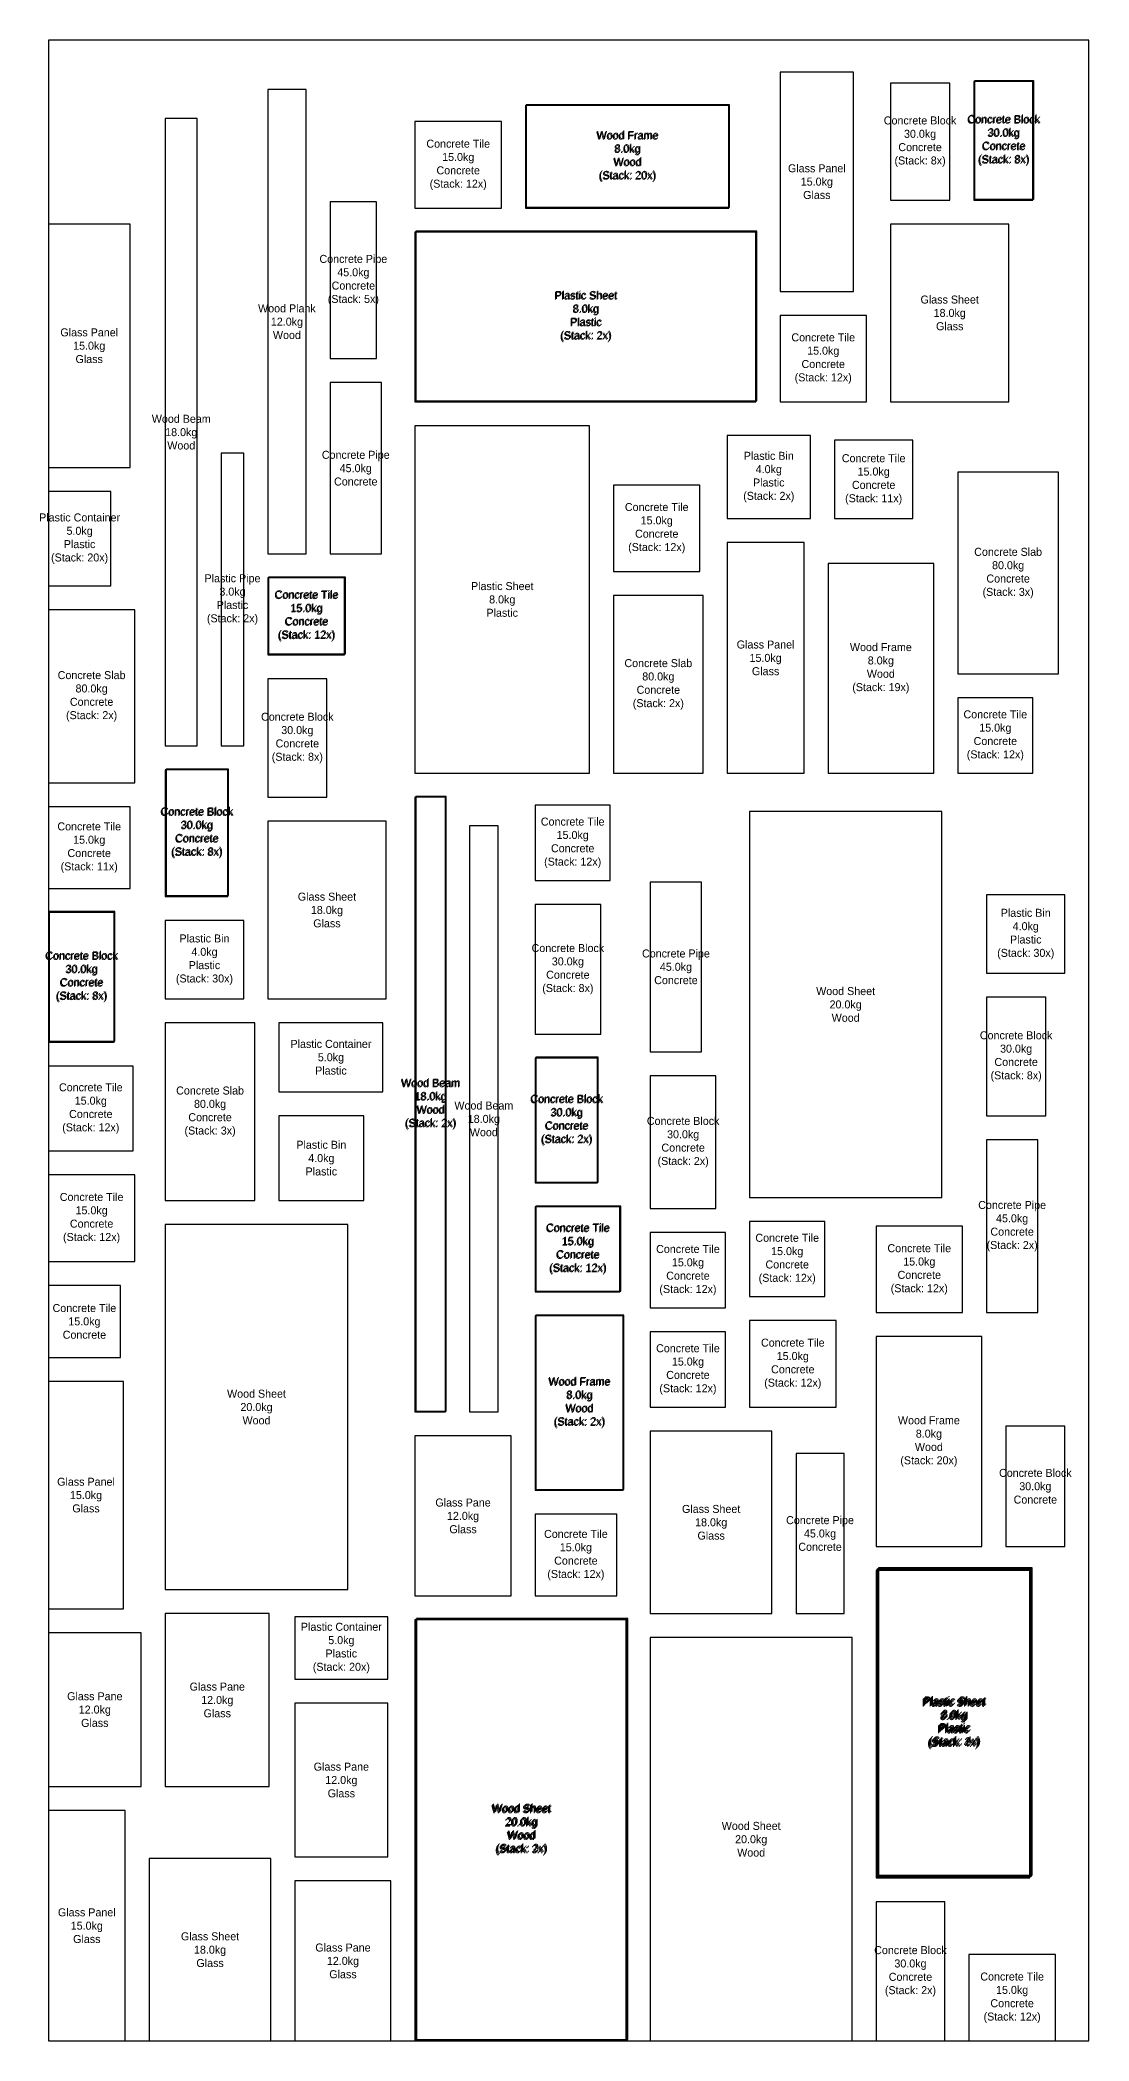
# Model space of a CAD drawing. Header units: metres. Extents: x -8 to 650, y 0 to 4050.
# Drawn here: x -5 to 650, y 1400 to 2650 of the extents above; entities that cross this region are included whole.
import ezdxf

# ---------------------------------------------------------------- set-up
doc = ezdxf.new("R2010")
doc.units = ezdxf.units.M

msp = doc.modelspace()

# ---------------------------------------------------------------- linework, layer by layer
for points in [[(0, 1400), (650, 1400), (650, 2650), (0, 2650), (0, 1400)], [(457, 2493), (503, 2493), (503, 2630), (457, 2630), (457, 2493)], [(137, 2329), (161, 2329), (161, 2619), (137, 2619), (137, 2329)], [(526, 2550), (563, 2550), (563, 2623), (526, 2623), (526, 2550)], [(578, 2550), (615, 2550), (615, 2624), (578, 2624), (578, 2550)], [(578.5, 2550.5), (615.5, 2550.5), (615.5, 2624.5), (578.5, 2624.5), (578.5, 2550.5)], [(73, 2209), (93, 2209), (93, 2601), (73, 2601), (73, 2209)], [(298, 2545), (425, 2545), (425, 2609), (298, 2609), (298, 2545)], [(298.5, 2545.5), (425.5, 2545.5), (425.5, 2609.5), (298.5, 2609.5), (298.5, 2545.5)], [(229, 2545), (283, 2545), (283, 2599), (229, 2599), (229, 2545)], [(176, 2451), (205, 2451), (205, 2549), (176, 2549), (176, 2451)], [(0, 2383), (51, 2383), (51, 2535), (0, 2535), (0, 2383)], [(229, 2424), (442, 2424), (442, 2530), (229, 2530), (229, 2424)], [(229.5, 2424.5), (442.5, 2424.5), (442.5, 2530.5), (229.5, 2530.5), (229.5, 2424.5)], [(526, 2424), (600, 2424), (600, 2535), (526, 2535), (526, 2424)], [(457, 2424), (511, 2424), (511, 2478), (457, 2478), (457, 2424)], [(176, 2329), (208, 2329), (208, 2436), (176, 2436), (176, 2329)], [(229, 2192), (338, 2192), (338, 2409), (229, 2409), (229, 2192)], [(424, 2351), (476, 2351), (476, 2403), (424, 2403), (424, 2351)], [(491, 2351), (540, 2351), (540, 2400), (491, 2400), (491, 2351)], [(108, 2209), (122, 2209), (122, 2392), (108, 2392), (108, 2209)], [(568, 2254), (631, 2254), (631, 2380), (568, 2380), (568, 2254)], [(0, 2309), (39, 2309), (39, 2368), (0, 2368), (0, 2309)], [(353, 2318), (407, 2318), (407, 2372), (353, 2372), (353, 2318)], [(424, 2192), (472, 2192), (472, 2336), (424, 2336), (424, 2192)], [(137, 2266), (185, 2266), (185, 2314), (137, 2314), (137, 2266)], [(137.5, 2266.5), (185.5, 2266.5), (185.5, 2314.5), (137.5, 2314.5), (137.5, 2266.5)], [(487, 2192), (553, 2192), (553, 2323), (487, 2323), (487, 2192)], [(353, 2192), (409, 2192), (409, 2303), (353, 2303), (353, 2192)], [(0, 2186), (54, 2186), (54, 2294), (0, 2294), (0, 2186)], [(137, 2177), (174, 2177), (174, 2251), (137, 2251), (137, 2177)], [(568, 2192), (615, 2192), (615, 2239), (568, 2239), (568, 2192)], [(73, 2115), (112, 2115), (112, 2194), (73, 2194), (73, 2115)], [(73.5, 2115.5), (112.5, 2115.5), (112.5, 2194.5), (73.5, 2194.5), (73.5, 2115.5)], [(229, 1793), (248, 1793), (248, 2177), (229, 2177), (229, 1793)], [(229.5, 1793.5), (248.5, 1793.5), (248.5, 2177.5), (229.5, 2177.5), (229.5, 1793.5)], [(0, 2120), (51, 2120), (51, 2171), (0, 2171), (0, 2120)], [(304, 2125), (351, 2125), (351, 2172), (304, 2172), (304, 2125)], [(438, 1927), (558, 1927), (558, 2168), (438, 2168), (438, 1927)], [(137, 2051), (211, 2051), (211, 2162), (137, 2162), (137, 2051)], [(263, 1793), (281, 1793), (281, 2159), (263, 2159), (263, 1793)], [(376, 2018), (408, 2018), (408, 2124), (376, 2124), (376, 2018)], [(586, 2067), (635, 2067), (635, 2116), (586, 2116), (586, 2067)], [(0, 2024), (41, 2024), (41, 2105), (0, 2105), (0, 2024)], [(0.5, 2024.5), (41.5, 2024.5), (41.5, 2105.5), (0.5, 2105.5), (0.5, 2024.5)], [(73, 2051), (122, 2051), (122, 2100), (73, 2100), (73, 2051)], [(304, 2029), (345, 2029), (345, 2110), (304, 2110), (304, 2029)], [(586, 1978), (623, 1978), (623, 2052), (586, 2052), (586, 1978)], [(73, 1925), (129, 1925), (129, 2036), (73, 2036), (73, 1925)], [(144, 1993), (209, 1993), (209, 2036), (144, 2036), (144, 1993)], [(304, 1936), (343, 1936), (343, 2014), (304, 2014), (304, 1936)], [(304.5, 1936.5), (343.5, 1936.5), (343.5, 2014.5), (304.5, 2014.5), (304.5, 1936.5)], [(0, 1956), (53, 1956), (53, 2009), (0, 2009), (0, 1956)], [(376, 1920), (417, 1920), (417, 2003), (376, 2003), (376, 1920)], [(144, 1925), (197, 1925), (197, 1978), (144, 1978), (144, 1925)], [(586, 1855), (618, 1855), (618, 1963), (586, 1963), (586, 1855)], [(0, 1887), (54, 1887), (54, 1941), (0, 1941), (0, 1887)], [(304, 1868), (357, 1868), (357, 1921), (304, 1921), (304, 1868)], [(304.5, 1868.5), (357.5, 1868.5), (357.5, 1921.5), (304.5, 1921.5), (304.5, 1868.5)], [(73, 1682), (187, 1682), (187, 1910), (73, 1910), (73, 1682)], [(376, 1858), (423, 1858), (423, 1905), (376, 1905), (376, 1858)], [(438, 1865), (485, 1865), (485, 1912), (438, 1912), (438, 1865)], [(517, 1855), (571, 1855), (571, 1909), (517, 1909), (517, 1855)], [(0, 1827), (45, 1827), (45, 1872), (0, 1872), (0, 1827)], [(304, 1744), (359, 1744), (359, 1853), (304, 1853), (304, 1744)], [(304.5, 1744.5), (359.5, 1744.5), (359.5, 1853.5), (304.5, 1853.5), (304.5, 1744.5)], [(438, 1796), (492, 1796), (492, 1850), (438, 1850), (438, 1796)], [(376, 1796), (423, 1796), (423, 1843), (376, 1843), (376, 1796)], [(517, 1709), (583, 1709), (583, 1840), (517, 1840), (517, 1709)], [(0, 1670), (47, 1670), (47, 1812), (0, 1812), (0, 1670)], [(229, 1678), (289, 1678), (289, 1778), (229, 1778), (229, 1678)], [(376, 1667), (452, 1667), (452, 1781), (376, 1781), (376, 1667)], [(598, 1709), (635, 1709), (635, 1784), (598, 1784), (598, 1709)], [(467, 1667), (497, 1667), (497, 1767), (467, 1767), (467, 1667)], [(304, 1678), (355, 1678), (355, 1729), (304, 1729), (304, 1678)], [(517, 1502), (613, 1502), (613, 1694), (517, 1694), (517, 1502)], [(517.5, 1502.5), (613.5, 1502.5), (613.5, 1694.5), (517.5, 1694.5), (517.5, 1502.5)], [(518, 1503), (614, 1503), (614, 1695), (518, 1695), (518, 1503)], [(518.5, 1503.5), (614.5, 1503.5), (614.5, 1695.5), (518.5, 1695.5), (518.5, 1503.5)], [(73, 1559), (138, 1559), (138, 1667), (73, 1667), (73, 1559)], [(154, 1626), (212, 1626), (212, 1665), (154, 1665), (154, 1626)], [(229, 1400), (361, 1400), (361, 1663), (229, 1663), (229, 1400)], [(229.5, 1400.5), (361.5, 1400.5), (361.5, 1663.5), (229.5, 1663.5), (229.5, 1400.5)], [(230, 1401), (362, 1401), (362, 1664), (230, 1664), (230, 1401)], [(0, 1559), (58, 1559), (58, 1655), (0, 1655), (0, 1559)], [(376, 1400), (502, 1400), (502, 1652), (376, 1652), (376, 1400)], [(154, 1515), (212, 1515), (212, 1611), (154, 1611), (154, 1515)], [(0, 1400), (48, 1400), (48, 1544), (0, 1544), (0, 1400)], [(63, 1400), (139, 1400), (139, 1514), (63, 1514), (63, 1400)], [(154, 1400), (214, 1400), (214, 1500), (154, 1500), (154, 1400)], [(517, 1400), (560, 1400), (560, 1487), (517, 1487), (517, 1400)], [(575, 1400), (629, 1400), (629, 1454), (575, 1454), (575, 1400)]]:
    msp.add_lwpolyline(points, close=True)

# ---------------------------------------------------------------- texts
at = {"char_height": 5, "attachment_point": 5}
for s, insert in [('Concrete Block\\P30.0kg\\PConcrete\\P(Stack: 8x)', (544.5, 2586.5)), ('Concrete Block\\P30.0kg\\PConcrete\\P(Stack: 8x)', (596.5, 2587)), ('Concrete Block\\P30.0kg\\PConcrete\\P(Stack: 8x)', (597, 2587.5)), ('Concrete Tile\\P15.0kg\\PConcrete\\P(Stack: 12x)', (256, 2572)), ('Wood Frame\\P8.0kg\\PWood\\P(Stack: 20x)', (361.5, 2577)), ('Wood Frame\\P8.0kg\\PWood\\P(Stack: 20x)', (362, 2577.5)), ('Glass Panel\\P15.0kg\\PGlass', (480, 2561.5)), ('Concrete Pipe\\P45.0kg\\PConcrete\\P(Stack: 5x)', (190.5, 2500)), ('Plastic Sheet\\P8.0kg\\PPlastic\\P(Stack: 2x)', (335.5, 2477)), ('Plastic Sheet\\P8.0kg\\PPlastic\\P(Stack: 2x)', (336, 2477.5)), ('Glass Sheet\\P18.0kg\\PGlass', (563, 2479.5)), ('Wood Plank\\P12.0kg\\PWood', (149, 2474)), ('Glass Panel\\P15.0kg\\PGlass', (25.5, 2459)), ('Concrete Tile\\P15.0kg\\PConcrete\\P(Stack: 12x)', (484, 2451)), ('Wood Beam\\P18.0kg\\PWood', (83, 2405)), ('Concrete Pipe\\P45.0kg\\PConcrete', (192, 2382.5)), ('Plastic Bin\\P4.0kg\\PPlastic\\P(Stack: 2x)', (450, 2377)), ('Concrete Tile\\P15.0kg\\PConcrete\\P(Stack: 11x)', (515.5, 2375.5)), ('Plastic Container\\P5.0kg\\PPlastic\\P(Stack: 20x)', (19.5, 2338.5)), ('Concrete Tile\\P15.0kg\\PConcrete\\P(Stack: 12x)', (380, 2345)), ('Concrete Slab\\P80.0kg\\PConcrete\\P(Stack: 3x)', (599.5, 2317)), ('Plastic Pipe\\P3.0kg\\PPlastic\\P(Stack: 2x)', (115, 2300.5)), ('Concrete Tile\\P15.0kg\\PConcrete\\P(Stack: 12x)', (161, 2290)), ('Concrete Tile\\P15.0kg\\PConcrete\\P(Stack: 12x)', (161.5, 2290.5)), ('Plastic Sheet\\P8.0kg\\PPlastic', (283.5, 2300.5)), ('Glass Panel\\P15.0kg\\PGlass', (448, 2264)), ('Concrete Slab\\P80.0kg\\PConcrete\\P(Stack: 2x)', (381, 2247.5)), ('Wood Frame\\P8.0kg\\PWood\\P(Stack: 19x)', (520, 2257.5)), ('Concrete Slab\\P80.0kg\\PConcrete\\P(Stack: 2x)', (27, 2240)), ('Concrete Block\\P30.0kg\\PConcrete\\P(Stack: 8x)', (155.5, 2214)), ('Concrete Tile\\P15.0kg\\PConcrete\\P(Stack: 12x)', (591.5, 2215.5)), ('Concrete Block\\P30.0kg\\PConcrete\\P(Stack: 8x)', (92.5, 2154.5)), ('Concrete Block\\P30.0kg\\PConcrete\\P(Stack: 8x)', (93, 2155)), ('Concrete Tile\\P15.0kg\\PConcrete\\P(Stack: 12x)', (327.5, 2148.5)), ('Concrete Tile\\P15.0kg\\PConcrete\\P(Stack: 11x)', (25.5, 2145.5)), ('Glass Sheet\\P18.0kg\\PGlass', (174, 2106.5)), ('Plastic Bin\\P4.0kg\\PPlastic\\P(Stack: 30x)', (610.5, 2091.5)), ('Plastic Bin\\P4.0kg\\PPlastic\\P(Stack: 30x)', (97.5, 2075.5)), ('Concrete Block\\P30.0kg\\PConcrete\\P(Stack: 8x)', (20.5, 2064.5)), ('Concrete Block\\P30.0kg\\PConcrete\\P(Stack: 8x)', (21, 2065)), ('Concrete Block\\P30.0kg\\PConcrete\\P(Stack: 8x)', (324.5, 2069.5)), ('Concrete Pipe\\P45.0kg\\PConcrete', (392, 2071)), ('Wood Sheet\\P20.0kg\\PWood', (498, 2047.5)), ('Plastic Container\\P5.0kg\\PPlastic', (176.5, 2014.5)), ('Concrete Block\\P30.0kg\\PConcrete\\P(Stack: 8x)', (604.5, 2015)), ('Wood Beam\\P18.0kg\\PWood\\P(Stack: 2x)', (238.5, 1985)), ('Wood Beam\\P18.0kg\\PWood\\P(Stack: 2x)', (239, 1985.5)), ('Concrete Tile\\P15.0kg\\PConcrete\\P(Stack: 12x)', (26.5, 1982.5)), ('Concrete Slab\\P80.0kg\\PConcrete\\P(Stack: 3x)', (101, 1980.5)), ('Concrete Block\\P30.0kg\\PConcrete\\P(Stack: 2x)', (323.5, 1975)), ('Concrete Block\\P30.0kg\\PConcrete\\P(Stack: 2x)', (324, 1975.5)), ('Wood Beam\\P18.0kg\\PWood', (272, 1976)), ('Concrete Block\\P30.0kg\\PConcrete\\P(Stack: 2x)', (396.5, 1961.5)), ('Plastic Bin\\P4.0kg\\PPlastic', (170.5, 1951.5)), ('Concrete Tile\\P15.0kg\\PConcrete\\P(Stack: 12x)', (27, 1914)), ('Concrete Pipe\\P45.0kg\\PConcrete\\P(Stack: 2x)', (602, 1909)), ('Concrete Tile\\P15.0kg\\PConcrete\\P(Stack: 12x)', (330.5, 1894.5)), ('Concrete Tile\\P15.0kg\\PConcrete\\P(Stack: 12x)', (331, 1895)), ('Concrete Tile\\P15.0kg\\PConcrete\\P(Stack: 12x)', (461.5, 1888.5)), ('Concrete Tile\\P15.0kg\\PConcrete\\P(Stack: 12x)', (399.5, 1881.5)), ('Concrete Tile\\P15.0kg\\PConcrete\\P(Stack: 12x)', (544, 1882)), ('Concrete Tile\\P15.0kg\\PConcrete', (22.5, 1849.5)), ('Concrete Tile\\P15.0kg\\PConcrete\\P(Stack: 12x)', (465, 1823)), ('Concrete Tile\\P15.0kg\\PConcrete\\P(Stack: 12x)', (399.5, 1819.5)), ('Wood Frame\\P8.0kg\\PWood\\P(Stack: 2x)', (331.5, 1798.5)), ('Wood Frame\\P8.0kg\\PWood\\P(Stack: 2x)', (332, 1799)), ('Wood Sheet\\P20.0kg\\PWood', (130, 1796)), ('Wood Frame\\P8.0kg\\PWood\\P(Stack: 20x)', (550, 1774.5)), ('Glass Panel\\P15.0kg\\PGlass', (23.5, 1741)), ('Concrete Block\\P30.0kg\\PConcrete', (616.5, 1746.5)), ('Glass Pane\\P12.0kg\\PGlass', (259, 1728)), ('Glass Sheet\\P18.0kg\\PGlass', (414, 1724)), ('Concrete Pipe\\P45.0kg\\PConcrete', (482, 1717)), ('Concrete Tile\\P15.0kg\\PConcrete\\P(Stack: 12x)', (329.5, 1703.5)), ('Plastic Container\\P5.0kg\\PPlastic\\P(Stack: 20x)', (183, 1645.5)), ('Glass Pane\\P12.0kg\\PGlass', (29, 1607)), ('Glass Pane\\P12.0kg\\PGlass', (105.5, 1613)), ('Plastic Sheet\\P8.0kg\\PPlastic\\P(Stack: 4x)', (565, 1598)), ('Plastic Sheet\\P8.0kg\\PPlastic\\P(Stack: 2x)', (565.5, 1598.5)), ('Plastic Sheet\\P8.0kg\\PPlastic\\P(Stack: 3x)', (566, 1599)), ('Plastic Sheet\\P8.0kg\\PPlastic\\P(Stack: 4x)', (566.5, 1599.5)), ('Glass Pane\\P12.0kg\\PGlass', (183, 1563)), ('Wood Sheet\\P20.0kg\\PWood\\P(Stack: 3x)', (295, 1531.5)), ('Wood Sheet\\P20.0kg\\PWood\\P(Stack: 2x)', (295.5, 1532)), ('Wood Sheet\\P20.0kg\\PWood\\P(Stack: 3x)', (296, 1532.5)), ('Wood Sheet\\P20.0kg\\PWood', (439, 1526)), ('Glass Panel\\P15.0kg\\PGlass', (24, 1472)), ('Glass Sheet\\P18.0kg\\PGlass', (101, 1457)), ('Glass Pane\\P12.0kg\\PGlass', (184, 1450)), ('Concrete Block\\P30.0kg\\PConcrete\\P(Stack: 2x)', (538.5, 1443.5)), ('Concrete Tile\\P15.0kg\\PConcrete\\P(Stack: 12x)', (602, 1427))]:
    msp.add_mtext(s, dxfattribs=dict(at, insert=insert))

doc.saveas('drawing.dxf')
